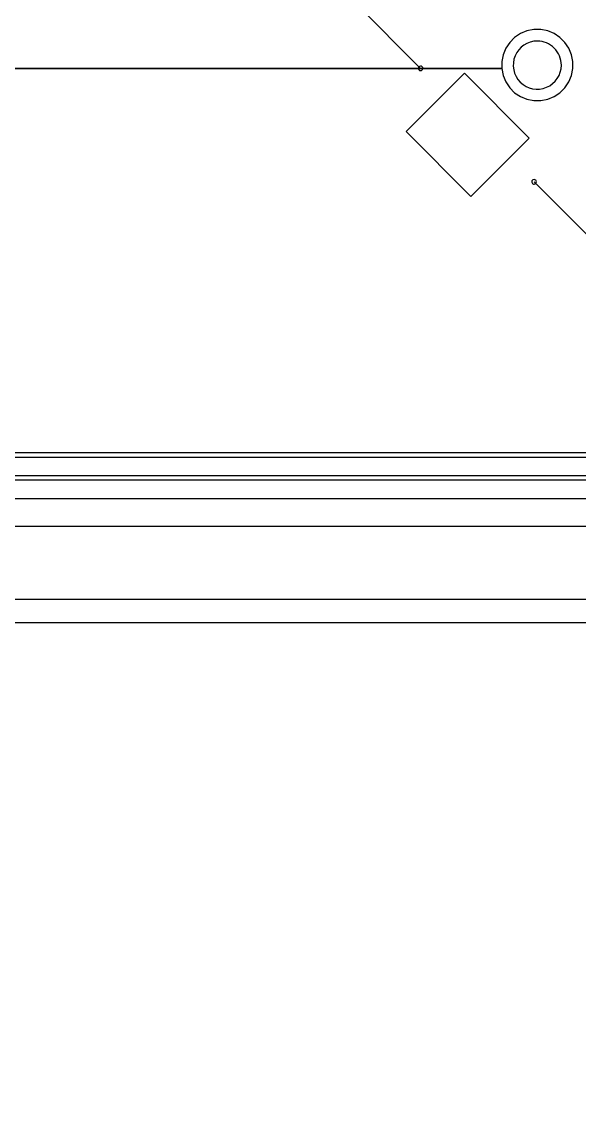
# Model space of a CAD drawing. Header units: millimetres. Extents: x 10 to 287, y 10 to 200.
# Drawn here: x 69.16 to 81.32, y 106.51 to 130.5 of the extents above; entities that cross this region are included whole.
import ezdxf

# ---------------------------------------------------------------- set-up
doc = ezdxf.new("R2010")
doc.units = ezdxf.units.MM
doc.layers.get('0').update_dxf_attribs({"linetype": 'CONTINUOUS'})

msp = doc.modelspace()

# ---------------------------------------------------------------- linework, layer by layer
at = {"color": 7}
for points in [[(76.4467, 130.9072), (77.8609, 129.493)], [(77.8609, 129.493), (76.4467, 130.9072)], [(58.6684, 129.4873), (79.631, 129.4873), (79.6608, 129.3375), (79.6608, 129.3375), (79.7193, 129.1964), (79.7193, 129.1964), (79.8041, 129.0693), (79.8041, 129.0693), (79.9121, 128.9613), (79.9121, 128.9613), (80.0392, 128.8765), (80.0392, 128.8765), (80.0392, 128.8765), (80.1803, 128.818), (80.3301, 128.7882), (80.3301, 128.7882), (80.3301, 128.7882), (80.4829, 128.7882), (80.4829, 128.7882), (80.6327, 128.818), (80.7738, 128.8765), (80.9008, 128.9613), (81.0089, 129.0693), (81.0937, 129.1964), (81.1522, 129.3375), (81.182, 129.4873), (81.182, 129.6401), (81.1522, 129.7899), (81.0937, 129.931), (81.0937, 129.931), (81.0937, 129.931), (81.0089, 130.058), (81.0089, 130.0581), (80.9009, 130.1661), (80.9008, 130.1661), (80.7738, 130.2509), (80.7738, 130.2509), (80.6327, 130.3094), (80.6327, 130.3094), (80.4829, 130.3392), (80.4829, 130.3392), (80.3301, 130.3392), (80.3301, 130.3392), (80.1803, 130.3094), (80.1803, 130.3094), (80.0392, 130.2509), (80.0392, 130.2509), (79.9121, 130.1661), (79.9121, 130.1661), (79.8041, 130.0581), (79.8041, 130.058), (79.7193, 129.931), (79.7193, 129.931), (79.6608, 129.7899), (79.6608, 129.7899), (79.631, 129.6401), (79.631, 129.4873), (58.6684, 129.4873)], [(80.3358, 127.0181), (81.75, 125.6039)], [(81.75, 125.6039), (80.3358, 127.0181)], [(39.5, 106.5072), (53.5, 106.5072), (63, 116.0072), (63.5, 116.0072), (67.6, 120.1072), (87.6657, 120.1072), (89.0328, 121.4744), (89.0328, 122.14), (90.9, 124.0072)], [(64.5, 118.0072), (67.1, 120.6072), (86.6515, 120.6072), (86.7515, 120.5072), (87.2485, 120.5072), (87.9, 121.1587), (87.9, 122.0072)], [(88.5, 121.5072), (87.5, 120.5072), (64.5, 120.5072)], [(86.0837, 121.1077), (65.0824, 121.1077)], [(66, 121.0072), (86.9, 121.0072)], [(67.9001, 119.5067), (87.579, 119.5067), (87.579, 119.5067), (87.5866, 119.5067), (87.7447, 119.5067), (87.7447, 119.5067), (87.8975, 119.5476), (87.9476, 119.5766), (88.0344, 119.6267), (88.1462, 119.7385), (88.1462, 119.7385), (88.1564, 119.7487), (88.1564, 119.7487), (88.895, 120.4873), (104.631, 120.4873)], [(103.4504, 113.6072), (98.6249, 117.1351), (98.1216, 117.5031), (98.1085, 117.5142), (98.0703, 117.5512), (97.9158, 117.6667), (97.9158, 117.6667), (97.9158, 117.6667), (97.7477, 117.7615), (97.7477, 117.7615), (97.5689, 117.834), (97.3823, 117.883), (97.3823, 117.883), (97.3823, 117.883), (97.342, 117.8882), (97.191, 117.9077), (97.1666, 117.9077), (97.1665, 117.9077), (97.1604, 117.9077), (68.3683, 117.9077)], [(68.4342, 117.4072), (97.0946, 117.4072)]]:
    msp.add_lwpolyline(points, dxfattribs=at)
for points in [[(80.4065, 130.0887)], [(80.4065, 130.0887)], [(80.4065, 130.0887)], [(80.4065, 130.0887)], [(80.4065, 130.0887)], [(80.4065, 130.0887)], [(78.9569, 126.6999), (77.5427, 128.1141), (78.8155, 129.3869), (80.2297, 127.9727)], [(78.9569, 126.6999), (77.5427, 128.1141), (78.8155, 129.3869), (80.2297, 127.9727)], [(78.9569, 126.6999), (77.5427, 128.1141), (78.8155, 129.3869), (80.2297, 127.9727)], [(77.8609, 129.543)], [(80.3358, 127.0681)]]:
    msp.add_lwpolyline(points, close=True, dxfattribs=at)
for points in [[(80.4065, 130.0887), (80.194157, 130.0887), (80.002723, 129.960788), (79.921463, 129.764609)], [(80.4065, 130.0887), (80.194157, 130.0887), (80.002723, 129.960788), (79.921463, 129.764609)], [(80.4065, 130.0887), (80.194157, 130.0887), (80.002723, 129.960788), (79.921463, 129.764609)], [(80.4065, 130.0887), (80.194157, 130.0887), (80.002723, 129.960788), (79.921463, 129.764609)], [(80.4065, 130.0887), (80.194157, 130.0887), (80.002723, 129.960788), (79.921463, 129.764609)], [(80.4065, 130.0887), (80.194157, 130.0887), (80.002723, 129.960788), (79.921463, 129.764609)], [(80.777731, 129.934931), (80.679274, 130.033388), (80.545739, 130.0887), (80.4065, 130.0887)], [(80.777731, 129.934931), (80.679274, 130.033388), (80.545739, 130.0887), (80.4065, 130.0887)], [(80.777731, 129.934931), (80.679274, 130.033388), (80.545739, 130.0887), (80.4065, 130.0887)], [(80.777731, 129.934931), (80.679274, 130.033388), (80.545739, 130.0887), (80.4065, 130.0887)], [(80.777731, 129.934931), (80.679274, 130.033388), (80.545739, 130.0887), (80.4065, 130.0887)], [(80.777731, 129.934931), (80.679274, 130.033388), (80.545739, 130.0887), (80.4065, 130.0887)], [(80.9315, 129.5637), (80.9315, 129.702939), (80.876188, 129.836474), (80.777731, 129.934931)], [(80.9315, 129.5637), (80.9315, 129.702939), (80.876188, 129.836474), (80.777731, 129.934931)], [(80.9315, 129.5637), (80.9315, 129.702939), (80.876188, 129.836474), (80.777731, 129.934931)], [(80.9315, 129.5637), (80.9315, 129.702939), (80.876188, 129.836474), (80.777731, 129.934931)], [(80.9315, 129.5637), (80.9315, 129.702939), (80.876188, 129.836474), (80.777731, 129.934931)], [(80.9315, 129.5637), (80.9315, 129.702939), (80.876188, 129.836474), (80.777731, 129.934931)], [(79.921463, 129.764609), (79.840203, 129.56843), (79.88512, 129.342618), (80.035269, 129.192469)], [(79.921463, 129.764609), (79.840203, 129.56843), (79.88512, 129.342618), (80.035269, 129.192469)], [(79.921463, 129.764609), (79.840203, 129.56843), (79.88512, 129.342618), (80.035269, 129.192469)], [(79.921463, 129.764609), (79.840203, 129.56843), (79.88512, 129.342618), (80.035269, 129.192469)], [(79.921463, 129.764609), (79.840203, 129.56843), (79.88512, 129.342618), (80.035269, 129.192469)], [(79.921463, 129.764609), (79.840203, 129.56843), (79.88512, 129.342618), (80.035269, 129.192469)], [(77.814706, 129.512134), (77.806967, 129.49345), (77.811245, 129.471945), (77.825545, 129.457645)], [(77.8609, 129.543), (77.840677, 129.543), (77.822445, 129.530818), (77.814706, 129.512134)], [(77.825545, 129.457645), (77.839845, 129.443345), (77.86135, 129.439067), (77.880034, 129.446806)], [(77.9109, 129.493), (77.9109, 129.520614), (77.888514, 129.543), (77.8609, 129.543)], [(77.880034, 129.446806), (77.898718, 129.454545), (77.9109, 129.472777), (77.9109, 129.493)], [(80.607409, 129.078663), (80.803588, 129.159923), (80.9315, 129.351357), (80.9315, 129.5637)], [(80.607409, 129.078663), (80.803588, 129.159923), (80.9315, 129.351357), (80.9315, 129.5637)], [(80.607409, 129.078663), (80.803588, 129.159923), (80.9315, 129.351357), (80.9315, 129.5637)], [(80.607409, 129.078663), (80.803588, 129.159923), (80.9315, 129.351357), (80.9315, 129.5637)], [(80.607409, 129.078663), (80.803588, 129.159923), (80.9315, 129.351357), (80.9315, 129.5637)], [(80.607409, 129.078663), (80.803588, 129.159923), (80.9315, 129.351357), (80.9315, 129.5637)], [(80.035269, 129.192469), (80.185418, 129.04232), (80.41123, 128.997403), (80.607409, 129.078663)], [(80.035269, 129.192469), (80.185418, 129.04232), (80.41123, 128.997403), (80.607409, 129.078663)], [(80.035269, 129.192469), (80.185418, 129.04232), (80.41123, 128.997403), (80.607409, 129.078663)], [(80.035269, 129.192469), (80.185418, 129.04232), (80.41123, 128.997403), (80.607409, 129.078663)], [(80.035269, 129.192469), (80.185418, 129.04232), (80.41123, 128.997403), (80.607409, 129.078663)], [(80.035269, 129.192469), (80.185418, 129.04232), (80.41123, 128.997403), (80.607409, 129.078663)], [(80.289606, 127.037234), (80.281867, 127.01855), (80.286145, 126.997045), (80.300445, 126.982745)], [(80.3358, 127.0681), (80.315577, 127.0681), (80.297345, 127.055918), (80.289606, 127.037234)], [(80.300445, 126.982745), (80.314745, 126.968445), (80.33625, 126.964167), (80.354934, 126.971906)], [(80.371155, 127.053455), (80.361779, 127.062832), (80.349061, 127.0681), (80.3358, 127.0681)], [(80.354934, 126.971906), (80.373618, 126.979645), (80.3858, 126.997877), (80.3858, 127.0181)], [(80.3858, 127.0181), (80.3858, 127.031361), (80.380532, 127.044079), (80.371155, 127.053455)]]:
    msp.add_open_spline(points, degree=3, dxfattribs=at)

doc.saveas('drawing.dxf')
